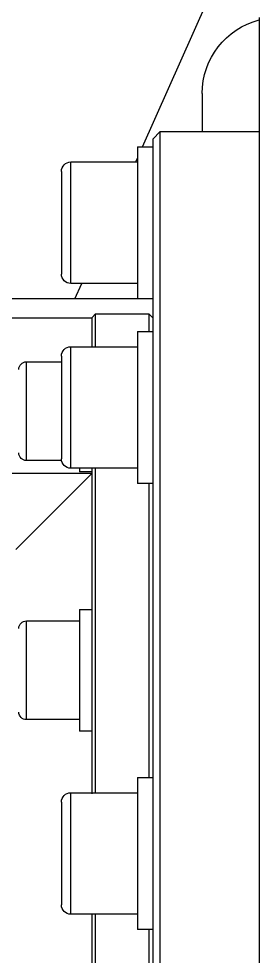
# Model space of a CAD drawing. Header units: millimetres. Extents: x 6622 to 532820, y 3370 to 359312.
# Drawn here: x 466848.4 to 466880, y 346624.1 to 346747.5 of the extents above; entities that cross this region are included whole.
import ezdxf

# ---------------------------------------------------------------- set-up
doc = ezdxf.new("R2010")
doc.units = ezdxf.units.MM

# ---------------------------------------------------------------- blocks, each defined once
blk = doc.blocks.new('A$C3E973D8C')
at = {"color": 2, "linetype": 'Continuous', "lineweight": 25}
for p, q in [((1985.33, 482.55), (1976.89, 501.55)), ((1970, 499.55), (1970, 294.55)), ((1977.5, 489.55), (1977.5, 484.55)), ((1983, 484.55), (1970, 484.55)), ((1984, 483.55), (1983, 484.55)), ((1983, 294.55), (1983, 484.55)), ((1984, 483.55), (1984, 295.55)), ((1986, 482.55), (1984, 482.55)), ((1986, 482.55), (1986, 462.55)), ((1986.22, 480.55), (1986, 481.05)), ((1994.75, 480.55), (1986, 480.55)), ((1994.75, 472.55), (1994.75, 480.55)), ((1996, 479.3), (1996, 472.55)), ((1994.75, 464.55), (1994.75, 472.55)), ((1996, 472.55), (1996, 465.8)), ((1986, 464.55), (1994.75, 464.55)), ((1994.22, 462.55), (1993.33, 464.55)), ((1984, 462.55), (1986, 462.55)), ((1986, 462.55), (2005, 462.55)), ((1984.5, 460.55), (1984, 460.05)), ((1991.5, 460.55), (1984.5, 460.55)), ((1984.5, 460.55), (1984.5, 458.24)), ((1992, 460.05), (1991.5, 460.55)), ((1991.5, 456.24), (1991.5, 460.55)), ((1992, 460.05), (1992, 456.24)), ((2007.5, 460.05), (1992, 460.05)), ((1986, 458.24), (1984, 458.24)), ((1986, 458.24), (1986, 438.24)), ((1994.75, 456.24), (1986, 456.24)), ((1994.75, 442.58), (1994.75, 456.24)), ((1996, 454.99), (1996, 443.47)), ((2000.6, 454.25), (1996, 454.25)), ((2000.6, 447.75), (2000.6, 454.25)), ((2000.6, 441.25), (2000.6, 447.75)), ((1996, 443.47), (1996, 441.49)), ((1994.75, 440.24), (1994.75, 442.58)), ((1995.98, 441.25), (2000.6, 441.25)), ((1986, 440.24), (1994.75, 440.24)), ((1991.5, 397.55), (1991.5, 440.24)), ((1992, 440.24), (1992, 419.23)), ((1992, 439.75), (1993.6, 439.75)), ((2002, 429.55), (1992, 439.55)), ((1992, 439.55), (2010, 439.55)), ((1993.6, 440.24), (1993.6, 439.75)), ((1984, 438.24), (1986, 438.24)), ((1984.5, 438.24), (1984.5, 399.55)), ((1993.6, 421.66), (1992, 421.66)), ((1993.6, 421.66), (1993.6, 405.66)), ((2000.6, 420.16), (1993.6, 420.16)), ((2000.6, 409.06), (2000.6, 420.16)), ((1992, 419.23), (1992, 413.66)), ((1992, 413.79), (1992, 397.4)), ((2000.6, 407.16), (2000.6, 409.06)), ((1993.6, 407.16), (2000.6, 407.16)), ((1992, 405.66), (1993.6, 405.66)), ((1986, 399.55), (1984, 399.55)), ((1986, 399.55), (1986, 379.55)), ((1994.75, 397.55), (1986, 397.55)), ((1994.75, 381.55), (1994.75, 397.55)), ((1996, 396.3), (1996, 382.8)), ((1986, 381.55), (1994.75, 381.55)), ((1991.5, 338.86), (1991.5, 381.55)), ((1992, 381.55), (1992, 365.31)), ((1984, 379.55), (1986, 379.55)), ((1984.5, 379.55), (1984.5, 340.86))]:
    blk.add_line(p, q, dxfattribs=at)
for centre, radius, start, end in [((1967.5, 489.55), 10, 0, 75.5225), ((1994.75, 479.3), 1.25, 0, 90), ((1994.75, 465.8), 1.25, 270, 0), ((1994.75, 454.99), 1.25, 0, 90), ((2000.6, 453.25), 1, 0, 90), ((2000.6, 442.25), 1, 270, 0), ((1994.75, 441.49), 1.25, 270, 0), ((2000.6, 419.16), 1, 0, 90), ((2000.6, 408.16), 1, 270, 0), ((1994.75, 396.3), 1.25, 0, 90), ((1994.75, 382.8), 1.25, 270, 0)]:
    blk.add_arc(centre, radius, start, end, dxfattribs=at)

msp = doc.modelspace()

# ---------------------------------------------------------------- block references
at = {"extrusion": (0, 0, -1), "zscale": -1}
msp.add_blockref('A$C3E973D8C', (-468850, 346248.121), dxfattribs=at)

doc.saveas('drawing.dxf')
